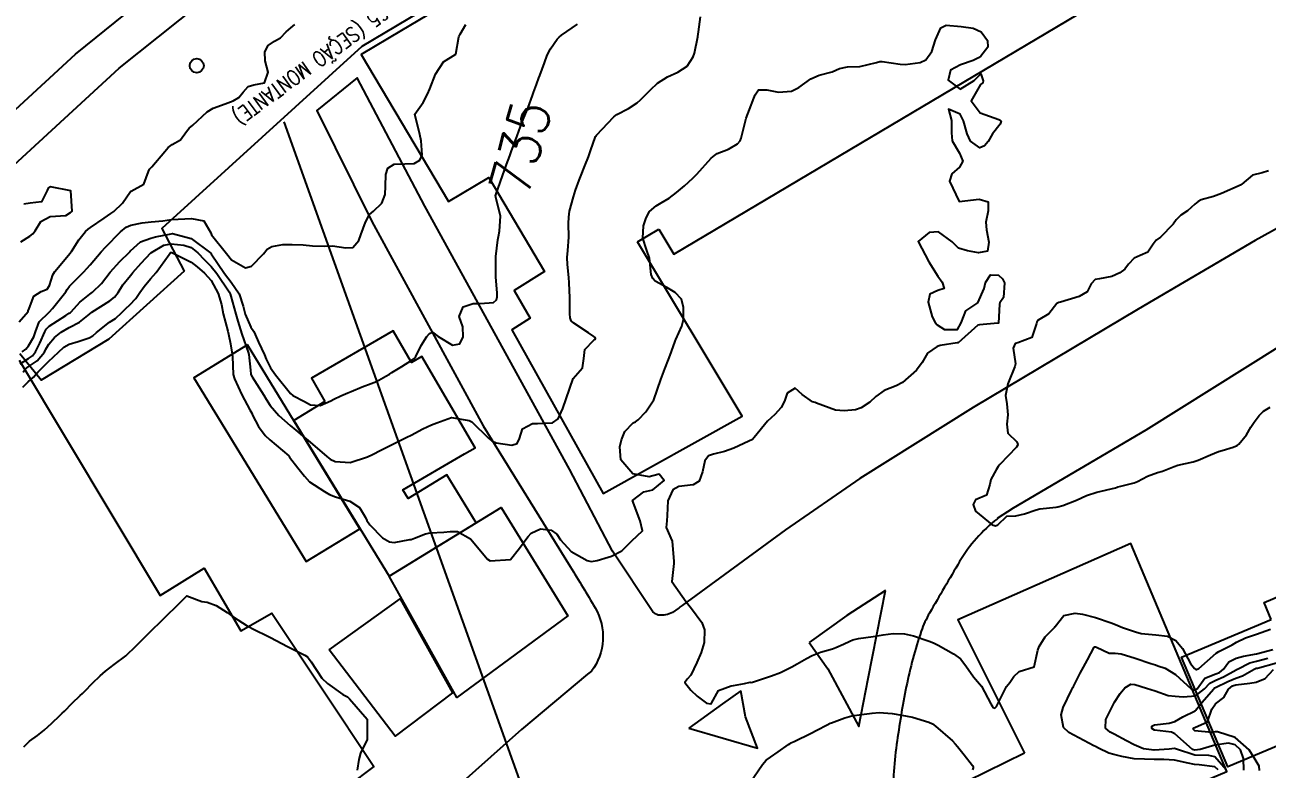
# Model space of a CAD drawing. Header units: metres. Extents: x 307586 to 320046, y 7427249 to 7434250.
# Drawn here: x 315589.4 to 315712.5, y 7432442 to 7432515.7 of the extents above; entities that cross this region are included whole.
import ezdxf
from ezdxf.enums import TextEntityAlignment as Align

# ---------------------------------------------------------------- set-up
doc = ezdxf.new("R2010")
doc.units = ezdxf.units.M
doc.header["$MEASUREMENT"] = 0
for name, color, linetype in [('Cotas', 45, 'Continuous'), ('Curvas de Nivel 1m', 11, 'Continuous'), ('Curvas de Nivel 5m', 15, 'Continuous'), ('Divisa', 42, 'FENCELINE2'), ('Edificações', 30, 'Continuous'), ('Linha Férrea', 20, 'Continuous'), ('Postes', 20, 'Continuous'), ('TEXTO', 45, 'Continuous'), ('Vias Primárias', 230, 'Continuous')]:
    doc.layers.add(name, color=color, linetype=linetype)
doc.styles.add('ROMANS', font='romans', dxfattribs={"height": 0.2})
doc.styles.add('Style-STANDARD', font='STANDARD.shx')
doc.linetypes.add('FENCELINE2', pattern='A,0.25,-0.1,[132,ltypeshp.shx,S=0.1,R=0,X=-0.1,Y=0],-0.1,1', length=1.45)

msp = doc.modelspace()

# ---------------------------------------------------------------- linework, layer by layer
at = {"layer": 'Curvas de Nivel 1m', "flags": 128}
for points, elevation in [([(315588.81, 7432486.3), (315589.68, 7432487.34), (315589.71, 7432487.4), (315589.78, 7432487.64), (315590.27, 7432488.86), (315590.99, 7432489.33), (315591.58, 7432489.54), (315591.8, 7432489.91), (315592.15, 7432490.98), (315592.33, 7432491.31), (315593.84, 7432493.12), (315593.92, 7432493.21), (315593.98, 7432493.29), (315594.7, 7432494.44), (315595.37, 7432495.27), (315595.64, 7432495.51), (315595.88, 7432495.67), (315597.24, 7432496.6), (315597.89, 7432497.06), (315598, 7432497.13), (315598.17, 7432497.24), (315599.05, 7432498.08), (315599.83, 7432499.22), (315599.87, 7432499.26), (315599.91, 7432499.28), (315601.17, 7432499.96), (315601.63, 7432501.2), (315601.72, 7432501.43), (315601.95, 7432501.69), (315603.22, 7432503.18), (315603.56, 7432503.58), (315603.97, 7432503.88), (315604.79, 7432504.35), (315605.37, 7432505.16), (315605.64, 7432505.51), (315606, 7432505.82), (315607.42, 7432507.13), (315608.02, 7432507.49), (315609.22, 7432507.91), (315610.02, 7432508.22), (315610.57, 7432508.55), (315610.99, 7432509.09), (315611.49, 7432509.63), (315612.04, 7432509.79), (315613.11, 7432510), (315613.47, 7432511.06), (315613.19, 7432512.18), (315613.13, 7432513.06), (315613.46, 7432513.69), (315614.1, 7432514.14), (315614.68, 7432514.47), (315615.25, 7432515.04), (315615.71, 7432515.44), (315616.12, 7432515.78)], 733), ([(315589.09, 7432483.35), (315589.46, 7432483.61), (315589.73, 7432483.93), (315590.26, 7432484.82), (315590.43, 7432485.33), (315590.8, 7432486.3), (315591.77, 7432487.28), (315591.82, 7432487.32), (315592.09, 7432487.63), (315593.42, 7432489.3), (315593.57, 7432489.51), (315593.8, 7432489.84), (315594.5, 7432490.59), (315595.21, 7432491.28), (315595.51, 7432491.59), (315595.83, 7432491.96), (315596.94, 7432493.25), (315597.37, 7432493.72), (315597.86, 7432494.22), (315598.35, 7432494.75), (315598.83, 7432495.23), (315599.41, 7432495.69), (315599.88, 7432495.89), (315600.98, 7432496.11), (315601.88, 7432496.22), (315603.04, 7432496.34), (315603.89, 7432496.46), (315604.55, 7432496.5), (315605.89, 7432496.56), (315607.09, 7432496.34), (315607.78, 7432495.12), (315607.87, 7432494.95), (315609.34, 7432493.1), (315609.84, 7432492.45), (315611.23, 7432491.68), (315611.83, 7432491.82), (315613, 7432493.06), (315613.39, 7432493.52), (315613.85, 7432493.79), (315614.92, 7432493.97), (315615.86, 7432493.99), (315616.93, 7432493.94), (315617.86, 7432493.85), (315619.04, 7432493.8), (315619.86, 7432493.85), (315621.16, 7432493.66), (315621.85, 7432493.69), (315622.45, 7432494.37), (315622.67, 7432494.95), (315623.12, 7432496.18), (315623.52, 7432496.94), (315623.9, 7432497.29), (315624.75, 7432498.07), (315625.06, 7432498.92), (315625.09, 7432499.75), (315625.13, 7432500.92), (315625.34, 7432501.53), (315625.95, 7432501.93), (315627.03, 7432501.97), (315627.95, 7432502), (315628.51, 7432502.32), (315628.74, 7432502.87), (315628.62, 7432504.24), (315628.49, 7432504.87), (315628.01, 7432506.88), (315628.83, 7432508.06), (315629.25, 7432508.87), (315629.49, 7432509.42), (315630.06, 7432510.86), (315630.86, 7432512.07), (315632.08, 7432512.84), (315632.38, 7432514.57), (315632.48, 7432514.83), (315633.07, 7432515.77)], 734), ([(315589.17, 7432479.85), (315589.69, 7432480.36), (315590.21, 7432480.82), (315590.66, 7432481.33), (315591.18, 7432481.85), (315591.71, 7432482.37), (315592.7, 7432483.31), (315593.24, 7432483.79), (315593.74, 7432484.11), (315594.64, 7432484.38), (315595.74, 7432484.73), (315596.09, 7432484.92), (315596.46, 7432485.26), (315597.76, 7432486.27), (315598.34, 7432486.66), (315598.97, 7432487.23), (315599.38, 7432487.62), (315599.78, 7432487.99), (315600.36, 7432488.64), (315600.75, 7432489.21), (315601.19, 7432489.82), (315601.81, 7432490.57), (315602.12, 7432490.89), (315602.36, 7432491.19), (315603.66, 7432492.99), (315603.81, 7432493.17), (315603.83, 7432493.18), (315603.92, 7432493.17), (315605.83, 7432492.24), (315606.45, 7432491.76), (315607.17, 7432491.13), (315607.81, 7432490.42), (315608.51, 7432489.11), (315608.85, 7432488.04), (315609.03, 7432487.11), (315609.47, 7432485.39), (315609.55, 7432485.1), (315609.74, 7432484.13), (315609.91, 7432483.1), (315609.93, 7432482.89), (315610.02, 7432481.1), (315610.13, 7432480.66), (315610.88, 7432479.09), (315611.66, 7432477.6), (315611.84, 7432477.26), (315611.92, 7432477.08), (315612.51, 7432475.93), (315613.18, 7432475.06), (315613.63, 7432474.63), (315615.51, 7432473.03), (315615.6, 7432472.92), (315616.42, 7432471.85), (315617.08, 7432471.01), (315617.57, 7432470.45), (315619.06, 7432469.49), (315619.56, 7432469.2), (315620.14, 7432468.97), (315621.55, 7432468.55), (315622.51, 7432467.91), (315623.11, 7432466.94), (315623.24, 7432466.64), (315623.53, 7432466.21), (315624.81, 7432464.92), (315625.51, 7432464.51), (315625.96, 7432464.45), (315627.51, 7432464.73), (315627.64, 7432464.75), (315627.98, 7432464.88), (315629.07, 7432465.31), (315629.52, 7432465.39), (315630.89, 7432465.47), (315631.52, 7432465.54), (315632.23, 7432465.54), (315633.51, 7432464.81), (315635.22, 7432462.79), (315635.48, 7432462.64), (315637.48, 7432462.76), (315638.36, 7432463.89), (315639.01, 7432464.75), (315639.22, 7432465.03), (315639.52, 7432465.36), (315640.45, 7432465.81), (315641.52, 7432465.68), (315642.08, 7432465.27), (315642.44, 7432464.71), (315643.5, 7432463.54), (315645.08, 7432462.67), (315645.48, 7432462.56), (315646.06, 7432462.66), (315647.15, 7432462.98), (315647.49, 7432463.08), (315648.52, 7432463.61), (315649.51, 7432464.62), (315650.55, 7432465.59), (315650.34, 7432466.61), (315649.56, 7432468.62), (315650.71, 7432469.47), (315651.57, 7432469.66), (315652.72, 7432470.58), (315652.2, 7432471.21), (315651.59, 7432471.07), (315651.23, 7432470.96), (315649.59, 7432471.24), (315648.41, 7432472.63), (315648.32, 7432473.93), (315648.47, 7432474.63), (315648.81, 7432475.46), (315649.65, 7432476.29), (315649.86, 7432476.41), (315650.14, 7432476.62), (315650.88, 7432477.39), (315651.68, 7432478.6), (315652.39, 7432480.59), (315652.78, 7432481.65), (315653.14, 7432482.58), (315653.3, 7432483.01), (315653.75, 7432484.3), (315653.82, 7432484.5), (315653.85, 7432484.57), (315654.45, 7432485.87), (315654.61, 7432486.56), (315654.64, 7432487.72), (315654.44, 7432488.56), (315653.81, 7432489.23), (315652.96, 7432489.73), (315651.82, 7432490.35), (315651.57, 7432490.6), (315651.42, 7432491.01), (315651.26, 7432492.61), (315650.97, 7432493.49), (315650.61, 7432494.61), (315650.66, 7432495.83), (315650.91, 7432496.61), (315651.27, 7432497.24), (315651.91, 7432497.8), (315652.41, 7432498.1), (315653.19, 7432498.58), (315653.93, 7432499.12), (315654.71, 7432499.79), (315655.54, 7432500.55), (315655.75, 7432500.75), (315655.95, 7432500.96), (315657.37, 7432502.53), (315657.68, 7432502.81), (315657.97, 7432502.98), (315659.07, 7432503.42), (315659.98, 7432503.97), (315660.24, 7432504.25), (315660.33, 7432504.5), (315660.66, 7432505.84), (315660.84, 7432506.49), (315661.15, 7432507.37), (315661.59, 7432508.48), (315661.73, 7432508.8), (315662.05, 7432509.29), (315662.88, 7432509.3), (315664.05, 7432509.07), (315665.32, 7432509.17), (315666.05, 7432509.53), (315667.25, 7432510.41), (315668.07, 7432510.75), (315669.36, 7432511.1), (315670.07, 7432511.42), (315670.87, 7432511.58), (315672.08, 7432511.61), (315673.76, 7432512.01), (315674.08, 7432512.11), (315674.3, 7432512.11), (315676.08, 7432511.85), (315676.57, 7432511.81), (315678.08, 7432512.01), (315678.62, 7432512.28), (315679.24, 7432513.12), (315679.6, 7432514.27), (315680.12, 7432515.44), (315680.66, 7432515.72), (315682.13, 7432515.57), (315683.32, 7432515.42), (315684.12, 7432515.04), (315684.73, 7432514.2), (315684.77, 7432513.54), (315684.09, 7432512.65), (315683.84, 7432512.46), (315683.31, 7432512.22), (315682.08, 7432511.79), (315681.08, 7432511.25), (315680.84, 7432510.25), (315682.05, 7432509.36), (315683.41, 7432510.22), (315684.07, 7432510.88), (315684.33, 7432510.21), (315684.27, 7432510), (315684.06, 7432509.83), (315683.11, 7432508.22), (315684.02, 7432507.01), (315685.86, 7432506.35), (315686.01, 7432506.31), (315686.11, 7432506.19), (315686.01, 7432505.89), (315685.25, 7432504.95), (315684.8, 7432504.2), (315684.44, 7432503.75), (315683.98, 7432503.56), (315683.07, 7432504.22), (315682.72, 7432504.94), (315682.35, 7432506.23), (315682.02, 7432506.88), (315680.89, 7432507.39), (315681.18, 7432506.25), (315681.19, 7432505.06), (315681.24, 7432504.25), (315681.97, 7432503.04), (315682.3, 7432502.24), (315681.96, 7432501.63), (315681.22, 7432500.98), (315680.99, 7432500.25), (315681.92, 7432498.24), (315683.93, 7432498.46), (315684.82, 7432498.2), (315684.8, 7432497.31), (315684.57, 7432496.2), (315684.65, 7432495.44), (315684.87, 7432494.2), (315684.73, 7432493.33), (315683.86, 7432493.14), (315682.75, 7432493.34), (315681.86, 7432493.61), (315681.24, 7432494.25), (315679.88, 7432495.23), (315678.98, 7432495.17), (315677.87, 7432494.28), (315678.92, 7432492.27), (315679.83, 7432490.84), (315680.24, 7432490.26), (315680.46, 7432489.61), (315679.81, 7432489.43), (315679.02, 7432489.05), (315678.87, 7432488.27), (315679.25, 7432486.8), (315679.56, 7432486.26), (315679.77, 7432486.03), (315680.47, 7432485.55), (315681.77, 7432485.57), (315682.12, 7432486.23), (315682.61, 7432487.41), (315683.8, 7432488.21), (315684.4, 7432489.62), (315684.56, 7432490.2), (315685.05, 7432490.98), (315685.83, 7432490.94), (315686.22, 7432490.57), (315686.44, 7432490.18), (315686.33, 7432488.71), (315685.98, 7432488.19), (315685.94, 7432488.05), (315685.83, 7432486.19), (315685.77, 7432486.17), (315683.96, 7432486.02), (315683.77, 7432485.97), (315681.84, 7432484.24), (315681.78, 7432484.22), (315681.75, 7432484.22), (315680.05, 7432483.96), (315679.75, 7432483.87), (315678.8, 7432483.21), (315678.27, 7432482.27), (315677.72, 7432481.52), (315676.31, 7432480.3), (315675.7, 7432479.98), (315674.5, 7432479.52), (315673.69, 7432478.92), (315673.07, 7432478.34), (315672.24, 7432477.79), (315671.67, 7432477.6), (315670.55, 7432477.5), (315669.67, 7432477.57), (315667.81, 7432478.27), (315667.68, 7432478.32), (315667.4, 7432478.4), (315666.37, 7432479.1), (315665.7, 7432479.74), (315664.9, 7432479.23), (315664.64, 7432478.44), (315664.3, 7432477.82), (315663.66, 7432477.12), (315663.32, 7432476.8), (315662.96, 7432476.46), (315661.64, 7432474.84), (315661.45, 7432474.67), (315661.1, 7432474.49), (315660.09, 7432474.03), (315659.62, 7432473.81), (315658.68, 7432473.45), (315657.61, 7432473.21), (315657.11, 7432473.03), (315656.73, 7432472.53), (315656.52, 7432471.46), (315656.16, 7432470.54), (315655.58, 7432470.17), (315654.15, 7432469.99), (315653.57, 7432469.67), (315653.08, 7432468.58), (315653.01, 7432467.11), (315652.97, 7432466.58), (315652.89, 7432465.94), (315653.51, 7432464.57), (315653.68, 7432462.57), (315653.68, 7432462.36), (315653.46, 7432460.57), (315654.89, 7432458.56), (315655.43, 7432457.92), (315656.45, 7432456.53), (315656.69, 7432455.81), (315656.66, 7432454.53), (315656.38, 7432453.54), (315655.94, 7432452.54), (315655.35, 7432451.31), (315655, 7432450.9), (315654.74, 7432450.56), (315655.34, 7432449.82), (315655.99, 7432449.21), (315656.91, 7432448.53), (315657.32, 7432448.45), (315657.37, 7432448.47), (315657.41, 7432448.52), (315658.08, 7432449.77), (315659.34, 7432450.23), (315659.57, 7432450.27), (315660.67, 7432450.49), (315661.23, 7432450.6), (315661.34, 7432450.59), (315661.47, 7432450.6), (315663.35, 7432451.23), (315664.23, 7432451.57), (315665.36, 7432452.13), (315665.9, 7432452.42), (315666.82, 7432452.96), (315667.38, 7432453.24), (315668.2, 7432453.57), (315669.39, 7432453.92), (315669.72, 7432454.04), (315670.48, 7432454.37), (315671.1, 7432454.66), (315671.4, 7432454.79), (315671.97, 7432454.92), (315673.4, 7432455.14), (315674.41, 7432455.31), (315675.4, 7432455.43), (315676.51, 7432455.4), (315677.4, 7432455.2), (315678.98, 7432454.68), (315679.4, 7432454.51), (315679.84, 7432454.26), (315681.38, 7432453.41), (315682.08, 7432452.93), (315682.61, 7432452.22), (315683.36, 7432451.13), (315684.15, 7432450.2), (315685.06, 7432448.46), (315685.23, 7432448.19), (315685.32, 7432448.09), (315685.48, 7432448.03), (315685.63, 7432448.19), (315685.93, 7432448.78), (315686.64, 7432450.17), (315686.95, 7432450.57), (315687.36, 7432451.16), (315687.87, 7432451.65), (315689.37, 7432452.14), (315689.74, 7432453.78), (315689.86, 7432454.14), (315690.45, 7432455.09), (315691.41, 7432456.05), (315691.46, 7432456.12), (315692.32, 7432457.21), (315693.43, 7432457.44), (315694.17, 7432457.34), (315695.43, 7432457.03), (315696.98, 7432456.48), (315697.42, 7432456.31), (315698.12, 7432456.03), (315699.41, 7432455.58), (315699.98, 7432455.44), (315701.41, 7432455.29), (315702.57, 7432455.15), (315703.4, 7432454.72), (315704.06, 7432453.96), (315704.87, 7432452.46), (315705.25, 7432451.95), (315705.37, 7432451.86), (315705.45, 7432451.87), (315705.67, 7432451.95), (315707.39, 7432453.49), (315707.65, 7432453.65), (315708.19, 7432453.91), (315708.99, 7432454.32), (315709.4, 7432454.57), (315710.31, 7432454.99), (315711.41, 7432455.38), (315712.77, 7432455.86)], 737), ([(315589.21, 7432481.34), (315589.41, 7432481.64), (315589.71, 7432481.84), (315590.6, 7432482.44), (315591.3, 7432483.32), (315591.45, 7432483.6), (315591.73, 7432484.09), (315592.31, 7432484.75), (315592.95, 7432485.3), (315593.76, 7432485.77), (315594.77, 7432486.27), (315595.77, 7432487.07), (315596.01, 7432487.27), (315597.78, 7432488.4), (315598.26, 7432488.76), (315598.62, 7432489.23), (315599.07, 7432489.97), (315599.82, 7432490.92), (315599.96, 7432491.08), (315600.07, 7432491.22), (315600.9, 7432492.14), (315601.84, 7432493.15), (315601.9, 7432493.2), (315603.12, 7432493.91), (315603.86, 7432494.04), (315605.11, 7432493.91), (315605.85, 7432493.67), (315606.51, 7432493.14), (315607.16, 7432492.45), (315607.83, 7432491.79), (315608.38, 7432491.11), (315609.6, 7432489.29), (315609.72, 7432489.1), (315609.79, 7432488.86), (315610.27, 7432487.09), (315610.47, 7432486.38), (315610.87, 7432485.09), (315611.49, 7432483.31), (315611.55, 7432483.08), (315611.71, 7432481.53), (315611.76, 7432481.13), (315611.77, 7432481.08), (315611.9, 7432480.88), (315613.03, 7432479.06), (315613.26, 7432478.65), (315613.66, 7432478.01), (315614.53, 7432477.04), (315615.64, 7432476.04), (315616.2, 7432475.58), (315616.87, 7432475.01), (315617.62, 7432474.39), (315619.27, 7432472.98), (315619.6, 7432472.72), (315620.12, 7432472.46), (315621.6, 7432472.39), (315623.31, 7432472.93), (315623.51, 7432473.03), (315623.61, 7432473.08), (315624.83, 7432473.7), (315625.62, 7432474.1), (315626.16, 7432474.37), (315627.2, 7432474.89), (315627.64, 7432475.1), (315628.79, 7432475.72), (315629.65, 7432476.12), (315630.19, 7432476.32), (315631.65, 7432476.84), (315633.38, 7432476.55), (315633.65, 7432476.4), (315635.29, 7432474.79), (315635.63, 7432474.52), (315636.07, 7432474.34), (315637.62, 7432474.08), (315638.13, 7432474.25), (315638.39, 7432474.75), (315638.68, 7432475.71), (315639.65, 7432476.23), (315640.15, 7432476.23), (315641.65, 7432476.31), (315642.2, 7432476.71), (315642.66, 7432477.72), (315643, 7432478.7), (315643.7, 7432480.69), (315644.62, 7432481.77), (315644.76, 7432482.68), (315644.84, 7432483.57), (315645.75, 7432484.5), (315645.85, 7432484.57), (315645.91, 7432484.67), (315645.86, 7432484.77), (315645.75, 7432484.85), (315645.22, 7432485.21), (315643.77, 7432486.18), (315643.51, 7432486.43), (315643.4, 7432486.7), (315643.37, 7432487.1), (315643.37, 7432488.7), (315643.31, 7432490.19), (315643.27, 7432490.7), (315643.13, 7432491.99), (315643.09, 7432492.7), (315643.15, 7432493.4), (315643.25, 7432494.7), (315643.24, 7432496.05), (315643.25, 7432496.7), (315643.33, 7432497.27), (315643.71, 7432498.69), (315643.93, 7432499.35), (315644.29, 7432500.34), (315644.42, 7432500.69), (315644.86, 7432501.78), (315645.2, 7432502.68), (315645.4, 7432503.25), (315645.91, 7432504.67), (315645.94, 7432504.73), (315645.99, 7432504.82), (315647.72, 7432506.64), (315647.88, 7432506.77), (315648.02, 7432506.85), (315649.18, 7432507.47), (315650.03, 7432508.02), (315650.36, 7432508.3), (315650.67, 7432508.61), (315651.34, 7432509.32), (315652.06, 7432509.97), (315653.05, 7432510.59), (315654.07, 7432511.04), (315654.98, 7432511.65), (315655.58, 7432512.56), (315655.71, 7432512.93), (315656.05, 7432514.55), (315656.06, 7432514.6), (315656.12, 7432515.04), (315656.32, 7432516.55)], 736), ([(315712.57, 7432501.27), (315711.96, 7432501.08), (315710.99, 7432500.86), (315709.94, 7432499.95), (315709.92, 7432499.92), (315709.89, 7432499.9), (315707.93, 7432499.02), (315707.12, 7432498.75), (315705.93, 7432498.39), (315705.63, 7432498.25), (315705.29, 7432497.96), (315704.57, 7432497.31), (315703.91, 7432496.87), (315703.45, 7432496.43), (315703.15, 7432495.98), (315701.88, 7432494.71), (315701.47, 7432494.42), (315701.17, 7432494.01), (315700.64, 7432493.23), (315699.86, 7432492.89), (315699.27, 7432492.62), (315698.71, 7432492.03), (315698.36, 7432491.52), (315697.84, 7432491.16), (315697.07, 7432490.82), (315695.83, 7432490.59), (315695.41, 7432490.5), (315695.02, 7432490.08), (315694.62, 7432489.28), (315693.81, 7432488.84), (315691.97, 7432488.28), (315691.8, 7432488.22), (315691.73, 7432488.19), (315691.6, 7432488.12), (315690.81, 7432487.11), (315689.78, 7432486.47), (315689.63, 7432486.29), (315689.6, 7432486.14), (315689.15, 7432484.75), (315687.75, 7432484.22), (315687.48, 7432484.16), (315687.29, 7432483.71), (315687.52, 7432482.16), (315687.46, 7432481.89), (315686.75, 7432480.17), (315686.54, 7432479.02), (315686.65, 7432478.18), (315686.75, 7432477.09), (315686.65, 7432476.17), (315686.77, 7432475.29), (315687.64, 7432474.41), (315687.75, 7432474.16), (315687.73, 7432474.06), (315687.63, 7432473.91), (315685.97, 7432472.18), (315685.81, 7432471.98), (315685.6, 7432471.65), (315685.08, 7432470.7), (315684.98, 7432470.2), (315684.64, 7432469.13), (315683.57, 7432468.67), (315683.34, 7432468.21), (315683.55, 7432467.56), (315685.22, 7432466.19), (315685.53, 7432466.09), (315685.78, 7432466.19), (315686.66, 7432467.06), (315687.55, 7432467.1), (315688.41, 7432467.29), (315689.56, 7432467.7), (315689.93, 7432467.77), (315691.56, 7432467.95), (315691.7, 7432467.98), (315692.22, 7432468.11), (315693.57, 7432468.63), (315694.56, 7432469.09), (315695.58, 7432469.45), (315697.42, 7432469.88), (315697.58, 7432469.93), (315697.66, 7432469.96), (315697.97, 7432470.04), (315699.26, 7432470.35), (315699.59, 7432470.49), (315700.59, 7432471.02), (315701.6, 7432471.39), (315702.07, 7432471.53), (315703.24, 7432471.98), (315703.61, 7432472.1), (315705.13, 7432472.45), (315705.62, 7432472.6), (315706.83, 7432473.14), (315707.63, 7432473.45), (315707.99, 7432473.55), (315709.08, 7432473.91), (315709.47, 7432474.07), (315709.64, 7432474.18), (315710.42, 7432475.12), (315710.84, 7432475.89), (315711.17, 7432476.38), (315711.67, 7432477.04), (315712.09, 7432477.47), (315712.74, 7432477.86)], 736), ([(315588.96, 7432494.24), (315589.86, 7432494.79), (315590.16, 7432495.05), (315590.38, 7432495.33), (315590.96, 7432496.25), (315591.89, 7432496.74), (315593.44, 7432496.85), (315593.89, 7432497.14), (315593.98, 7432497.2), (315594.05, 7432497.29), (315593.91, 7432499.29), (315591.92, 7432499.68), (315591.69, 7432499.55), (315591.59, 7432499.32), (315591.02, 7432498.21), (315589.9, 7432498.08), (315589.25, 7432497.99)], 732), ([(315589.26, 7432444.21), (315589.84, 7432444.76), (315590.61, 7432445.32), (315591.28, 7432445.86), (315592.04, 7432446.55), (315592.83, 7432447.29), (315593.07, 7432447.52), (315593.3, 7432447.75), (315594.06, 7432448.53), (315594.85, 7432449.27), (315595.09, 7432449.5), (315595.32, 7432449.73), (315596.08, 7432450.51), (315596.84, 7432451.25), (315597.35, 7432451.7), (315598.21, 7432452.37), (315599.36, 7432453.22), (315600.38, 7432454.21), (315601.39, 7432455.19), (315603.41, 7432457.17), (315604.42, 7432458.16), (315605.43, 7432459.15), (315606.91, 7432458.61), (315607.43, 7432458.53), (315608.33, 7432458.21), (315609.42, 7432457.51), (315610.01, 7432457.09), (315611.4, 7432456.19), (315612.14, 7432455.81), (315613.39, 7432455.21), (315613.69, 7432455.05), (315615.38, 7432454.14), (315617.1, 7432453.27), (315617.36, 7432453.11), (315617.48, 7432453), (315617.72, 7432452.63), (315618.8, 7432450.99), (315619.34, 7432450.49), (315620.88, 7432449.4), (315621.32, 7432449.15), (315621.43, 7432449.07), (315621.52, 7432448.96), (315623.29, 7432446.93), (315623.27, 7432444.93), (315622.63, 7432443.56), (315622.46, 7432442.94), (315622.28, 7432441.89)], 738), ([(315707.6, 7432441.92), (315707.26, 7432442.21), (315705.71, 7432442.4), (315705.26, 7432442.45), (315704.63, 7432442.59), (315703.26, 7432442.87), (315702.22, 7432442.94), (315701.26, 7432442.96), (315700.3, 7432442.97), (315699.26, 7432443.01), (315698.05, 7432443.25), (315697.27, 7432443.44), (315696.78, 7432443.56), (315695.73, 7432444.06), (315695.43, 7432444.23), (315695.28, 7432444.31), (315694.78, 7432444.57), (315693.29, 7432445.37), (315692.81, 7432445.62), (315692.27, 7432446.11), (315692.05, 7432447.37), (315692.25, 7432448.11), (315693.05, 7432449.8), (315693.2, 7432450.09), (315693.25, 7432450.19), (315693.35, 7432450.38), (315693.94, 7432451.5), (315694.25, 7432452.08), (315694.64, 7432452.82), (315695.3, 7432454.07), (315695.34, 7432454.12), (315695.39, 7432454.12), (315695.44, 7432454.11), (315695.55, 7432454.07), (315696.81, 7432453.47), (315697.39, 7432453.48), (315697.99, 7432453.43), (315699.38, 7432452.97), (315700.92, 7432452.46), (315701.38, 7432452.31), (315701.61, 7432452.23), (315702.34, 7432451.99), (315703.36, 7432451.38), (315704.91, 7432449.95), (315705.34, 7432449.82), (315705.51, 7432449.95), (315706.28, 7432451.01), (315707.37, 7432451.44), (315707.72, 7432451.57), (315708.12, 7432451.91), (315708.67, 7432452.62), (315709.38, 7432452.99), (315710.11, 7432453.17), (315711.39, 7432453.42), (315713.03, 7432453.86)], 738), ([(315708.38, 7432441.91), (315707.27, 7432443.2), (315706.67, 7432443.33), (315705.27, 7432443.36), (315703.46, 7432443.97), (315703.27, 7432444.04), (315702.74, 7432443.98), (315701.27, 7432443.86), (315700.2, 7432444.01), (315699.28, 7432444.39), (315698.52, 7432444.79), (315697.29, 7432445.44), (315696.89, 7432445.65), (315696.42, 7432446.05), (315696.46, 7432446.9), (315697.03, 7432448.04), (315697.33, 7432448.61), (315697.88, 7432449.49), (315698.34, 7432450.03), (315698.95, 7432450.42), (315699.35, 7432450.38), (315700.51, 7432450.01), (315701.34, 7432449.74), (315702.65, 7432449.3), (315703.34, 7432449.21), (315704.13, 7432449.16), (315705.34, 7432449.25), (315706.24, 7432449.94), (315706.76, 7432450.52), (315707.36, 7432450.81), (315708.14, 7432451.13), (315709.37, 7432451.82), (315709.42, 7432451.85), (315709.51, 7432451.9), (315710.74, 7432452.52), (315711.38, 7432452.7), (315712.52, 7432453)], 739), ([(315711.69, 7432441.87), (315711.67, 7432442.29), (315711.26, 7432442.93), (315710.66, 7432443.89), (315709.28, 7432445.11), (315707.52, 7432445.69), (315707.29, 7432445.67), (315706.98, 7432445.62), (315705.29, 7432445.8), (315705.13, 7432445.95), (315705.18, 7432446.07), (315705.3, 7432446.11), (315706.55, 7432446.68), (315706.98, 7432447.93), (315707.33, 7432448.46), (315708.16, 7432449.09), (315708.62, 7432449.91), (315709.01, 7432450.24), (315709.35, 7432450.34), (315710.73, 7432450.51), (315711.35, 7432450.62), (315712.26, 7432450.96), (315713.07, 7432451.85)], 741), ([(315661.22, 7432440.65), (315662.44, 7432442.46), (315662.83, 7432442.87), (315663.25, 7432443.17), (315664, 7432443.71), (315665.03, 7432444.43), (315665.18, 7432444.53), (315665.27, 7432444.58), (315665.58, 7432444.73), (315667.28, 7432445.56), (315667.84, 7432445.84), (315668.86, 7432446.38), (315669.15, 7432446.53), (315669.3, 7432446.59), (315670.6, 7432447.08), (315671.31, 7432447.27), (315672.26, 7432447.4), (315673.31, 7432447.55), (315674.02, 7432447.61), (315675.31, 7432447.5), (315676.25, 7432447.35), (315677.31, 7432447.14), (315678.92, 7432446.64), (315679.3, 7432446.47), (315679.59, 7432446.26), (315681.28, 7432444.8), (315681.55, 7432444.51), (315681.76, 7432444.23), (315682.43, 7432443.39), (315683.25, 7432442.35), (315683.34, 7432442.21), (315683.34, 7432442.12), (315683.25, 7432441.92)], 738)]:
    msp.add_lwpolyline(points, dxfattribs=dict(at, elevation=elevation))
at = {"layer": 'Curvas de Nivel 5m', "flags": 128}
for points, elevation in [([(315588.91, 7432482.15), (315589.72, 7432482.68), (315590.11, 7432482.94), (315590.41, 7432483.33), (315590.85, 7432484.21), (315591.34, 7432485.32), (315591.48, 7432485.6), (315591.76, 7432485.88), (315593.41, 7432486.93), (315593.77, 7432487.16), (315593.86, 7432487.21), (315593.94, 7432487.29), (315594.8, 7432488.26), (315595.79, 7432489.06), (315596.08, 7432489.27), (315596.95, 7432490.11), (315597.82, 7432491.24), (315598.77, 7432492.3), (315599.73, 7432493.22), (315599.79, 7432493.28), (315599.84, 7432493.35), (315600.84, 7432494.23), (315601.86, 7432494.62), (315602.32, 7432494.74), (315603.87, 7432495.05), (315603.98, 7432495.06), (315605.86, 7432494.56), (315607.79, 7432493.12), (315607.82, 7432493.09), (315607.84, 7432493.06), (315609.16, 7432491.11), (315609.81, 7432490.24), (315610.61, 7432489.09), (315611.01, 7432487.86), (315611.2, 7432487.09), (315611.76, 7432485.79), (315612.04, 7432485.36), (315612.17, 7432485.07), (315612.51, 7432484.3), (315613.1, 7432483.06), (315613.29, 7432482.62), (315613.71, 7432481.77), (315614.2, 7432481.05), (315615.68, 7432479.22), (315615.92, 7432479.03), (315617.08, 7432478.42), (315617.66, 7432478.09), (315618.62, 7432478.03), (315619.67, 7432478.5), (315619.99, 7432478.66), (315620.66, 7432478.97), (315621.37, 7432479.27), (315621.68, 7432479.41), (315622.77, 7432479.86), (315623.69, 7432480.19), (315624.21, 7432480.41), (315625.12, 7432480.92), (315625.48, 7432481.14), (315625.71, 7432481.28), (315626.71, 7432481.9), (315627.72, 7432482.51), (315627.93, 7432482.67), (315628.1, 7432482.88), (315628.63, 7432483.98), (315629.2, 7432484.87), (315629.45, 7432485.16), (315629.76, 7432485.28), (315630.33, 7432484.85), (315631.74, 7432483.99), (315632.45, 7432484.12), (315632.79, 7432484.82), (315632.76, 7432485.82), (315632.4, 7432486.83), (315632.8, 7432487.81), (315633.79, 7432488.12), (315634.47, 7432488.12), (315635.79, 7432488.23), (315636.1, 7432488.49), (315636.17, 7432488.78), (315636.17, 7432489.14), (315636.03, 7432490.79), (315636.02, 7432490.98), (315636.02, 7432492.79), (315636.22, 7432494.43), (315636.29, 7432494.78), (315636.39, 7432495.29), (315636.48, 7432496.78), (315636.03, 7432498.68), (315636.01, 7432498.79), (315636.03, 7432498.9), (315636.68, 7432500.78), (315637.08, 7432501.9), (315637.41, 7432502.77), (315637.56, 7432503.17), (315637.99, 7432504.32), (315638.1, 7432504.65), (315638.15, 7432504.76), (315638.64, 7432506.12), (315638.89, 7432506.75), (315639.22, 7432507.56), (315639.66, 7432508.74), (315639.76, 7432509.03), (315640.05, 7432509.85), (315640.29, 7432510.51), (315640.38, 7432510.74), (315640.84, 7432511.97), (315641.13, 7432512.73), (315641.45, 7432513.37), (315642.11, 7432514.31), (315642.3, 7432514.52), (315642.53, 7432514.71), (315644.12, 7432515.8)], 735), ([(315710.13, 7432441.89), (315710.1, 7432443.05), (315709.8, 7432443.89), (315709.28, 7432444.39), (315708.62, 7432444.56), (315707.28, 7432444.38), (315705.8, 7432443.94), (315705.27, 7432443.88), (315705.04, 7432443.95), (315703.29, 7432445.48), (315702.96, 7432445.64), (315701.29, 7432445.84), (315701.01, 7432446), (315701.04, 7432446.26), (315701.3, 7432446.39), (315702.73, 7432446.55), (315703.3, 7432446.7), (315704.11, 7432447.17), (315705.32, 7432447.78), (315705.43, 7432447.84), (315705.49, 7432447.95), (315706.02, 7432448.63), (315707.13, 7432449.92), (315707.24, 7432450.03), (315707.35, 7432450.09), (315708.57, 7432450.69), (315709.36, 7432451.01), (315710.02, 7432451.24), (315711.17, 7432451.88), (315711.3, 7432451.95), (315711.37, 7432451.98), (315711.51, 7432452.01), (315713.38, 7432452.53)], 740)]:
    msp.add_lwpolyline(points, dxfattribs=dict(at, elevation=elevation))
at = {"layer": 'Divisa'}
msp.add_lwpolyline([(315866.76, 7432622.3), (315828.87, 7432612.84), (315804.72, 7432606.91, 0.059985), (315782.72, 7432600.03), (315757.31, 7432588.59), (315722, 7432569.15), (315723.04, 7432567.39), (315679.93, 7432541.85), (315657.74, 7432529.15), (315655.54, 7432533.13), (315622.75, 7432513.61), (315602.94, 7432495.57), (315605.14, 7432491.35), (315597.67, 7432484.6), (315590.98, 7432480.54), (315588.86, 7432483.14)], format="xyb", dxfattribs=at)
at = {"layer": 'Edificações'}
for points in [[(315652.18, 7432495.49), (315653.65, 7432493.02), (315740.87, 7432544.83), (315728.41, 7432566.3), (315658.99, 7432525.05), (315654.9, 7432531.93), (315626.68, 7432515.17), (315622.69, 7432512.8), (315631.34, 7432498.24), (315635.33, 7432500.61), (315640.86, 7432491.29), (315637.86, 7432489.42), (315639.42, 7432486.67), (315637.63, 7432485.53), (315646.66, 7432469.3), (315660.45, 7432476.97), (315650.07, 7432494.23)], [(315650.07, 7432494.23), (315652.18, 7432495.49)], [(315619.09, 7432478.42), (315616.02, 7432476.53), (315625.47, 7432461.12), (315630.25, 7432464.06), (315634.08, 7432466.41), (315631.17, 7432471.16), (315627.34, 7432468.81), (315626.81, 7432469.67), (315632.94, 7432473.23), (315633.97, 7432473.83), (315628.71, 7432482.88), (315627.69, 7432482.29), (315625.86, 7432485.43), (315617.75, 7432480.73), (315619.09, 7432478.42)], [(315588.81, 7432482.52), (315602.78, 7432459.2), (315607.12, 7432461.92), (315610.76, 7432455.7), (315613.85, 7432457.45), (315623.94, 7432442.25), (315616.3, 7432436.5), (315615.39, 7432437.55), (315591.84, 7432419.76), (315590.09, 7432422.41), (315582.11, 7432417.1)], [(315712.85, 7432456.82), (315712.14, 7432458.49), (315717.93, 7432460.93), (315718.64, 7432459.26), (315723.22, 7432448.4), (315708.55, 7432442.21), (315703.96, 7432453.07), (315712.85, 7432456.82)]]:
    msp.add_lwpolyline(points, dxfattribs=at)
for points in [[(315611.44, 7432484.03), (315606.1, 7432480.77), (315617.24, 7432462.55), (315622.57, 7432465.81)], [(315625.47, 7432461.12), (315636.55, 7432467.92), (315643.15, 7432457.17), (315632.17, 7432449.1)], [(315688.41, 7432443.56), (315677.13, 7432438.03), (315680.29, 7432430.55), (315692.65, 7432435.07), (315708.47, 7432441.75), (315698.94, 7432464.34), (315681.81, 7432456.78)], [(315619.53, 7432453.82), (315626.54, 7432458.85), (315631.72, 7432449.56), (315626.05, 7432445.25)]]:
    msp.add_lwpolyline(points, close=True, dxfattribs=at)
at = {"layer": 'Linha Férrea'}
for points in [[(315421.95, 7432343.07), (315467.8, 7432388.2), (315502.14, 7432422.91), (315535.95, 7432457.26), (315544.9, 7432465.81), (315565.89, 7432486.59), (315594.39, 7432512.84), (315621.2, 7432534.51), (315645.92, 7432551.55), (315659.21, 7432560.36), (315685.42, 7432575.29), (315712.11, 7432588.19), (315745.52, 7432601.94), (315777.38, 7432612.57), (315801.57, 7432619.37), (315838.47, 7432629.12)], [(315429.06, 7432344.26), (315465.17, 7432380.68), (315499.49, 7432414.35), (315531.19, 7432446.71), (315544.9, 7432460.88), (315580.76, 7432494.93), (315598.7, 7432511.46), (315618.54, 7432527.26), (315638.09, 7432541.57), (315656.68, 7432553.81), (315675.72, 7432565.03), (315694.22, 7432574.9), (315714.29, 7432584.2), (315729.5, 7432591.31), (315746.23, 7432597.64), (315762.77, 7432603.48), (315785.62, 7432610.48), (315800.46, 7432614.54), (315823.76, 7432620.73)]]:
    msp.add_lwpolyline(points, dxfattribs=at)
at = {"layer": 'Postes'}
msp.add_circle((315606.39, 7432511.7), 0.694, dxfattribs=at)
at = {"layer": 'TEXTO'}
msp.add_line((315644.33, 7432424.29), (315615.07, 7432506.15), dxfattribs=at)
at = {"layer": 'Vias Primárias'}
for points in [[(315895.38, 7432587.9), (315883.78, 7432583.05), (315875.42, 7432579.51), (315866.46, 7432575.3), (315862.69, 7432573.57), (315855.46, 7432569.5), (315846.68, 7432564.3), (315830.49, 7432554.74), (315816.29, 7432546.29), (315804.73, 7432539.5), (315790.18, 7432530.93), (315781.74, 7432525.94), (315774.43, 7432521.62), (315763.47, 7432515.26), (315744.56, 7432504.48, 0.149599), (315742.47, 7432502.26, -0.151491), (315740.08, 7432499.74), (315720.31, 7432488.02), (315700.42, 7432475.57), (315687.3, 7432467.86), (315685.71, 7432466.83)], [(315895.38, 7432587.9), (315883.78, 7432583.05), (315875.42, 7432579.51), (315866.46, 7432575.3), (315862.69, 7432573.57), (315855.46, 7432569.5), (315846.68, 7432564.3), (315830.49, 7432554.74), (315816.29, 7432546.29), (315804.73, 7432539.5), (315790.18, 7432530.93), (315781.74, 7432525.94), (315774.43, 7432521.62), (315763.47, 7432515.26), (315744.56, 7432504.48, 0.149599), (315742.47, 7432502.26, -0.151491), (315740.08, 7432499.74), (315720.31, 7432488.02), (315700.42, 7432475.57), (315687.3, 7432467.86), (315685.71, 7432466.83)], [(315653.52, 7432457.52, -0.008877), (315653.52, 7432457.52, -0.175716), (315652.13, 7432457.26, -0.173922), (315651.59, 7432457.58), (315647.6, 7432463.59), (315643.34, 7432471.7), (315628.98, 7432497.79), (315622.28, 7432510.51), (315618.29, 7432507.25), (315623.76, 7432496.25), (315634.78, 7432476.02), (315643.4, 7432462.06, -0.005544), (315645.87, 7432457.97, -0.302541), (315645.5, 7432451.69), (315645.5, 7432451.69)], [(315653.52, 7432457.52, -0.008877), (315653.52, 7432457.52, -0.175716), (315652.13, 7432457.26, -0.173922), (315651.59, 7432457.58), (315647.6, 7432463.59), (315643.34, 7432471.7), (315628.98, 7432497.79), (315622.28, 7432510.51), (315618.29, 7432507.25), (315623.76, 7432496.25), (315634.78, 7432476.02), (315643.4, 7432462.06, -0.005544), (315645.87, 7432457.97, -0.302541), (315645.5, 7432451.69), (315645.5, 7432451.69)], [(315720.54, 7432499.5), (315711.25, 7432494.36), (315699.68, 7432487.57), (315683.32, 7432477.83), (315672.1, 7432470.79), (315664.72, 7432465.7), (315654.48, 7432458.2, -0.010749), (315654.09, 7432457.92), (315653.52, 7432457.52)], [(315720.54, 7432499.5), (315711.25, 7432494.36), (315699.68, 7432487.57), (315683.32, 7432477.83), (315672.1, 7432470.79), (315664.72, 7432465.7), (315654.48, 7432458.2, -0.010749), (315654.09, 7432457.92), (315653.52, 7432457.52)], [(315685.73, 7432466.8, 0.095773), (315681.98, 7432462.55, 0.002215), (315679, 7432457.46, 0.048301), (315678.18, 7432455.65, 0.033377), (315676.7, 7432450.16, 0.015636), (315675.74, 7432444.42, 0.035509), (315675.35, 7432438.37, 0.082309), (315676.64, 7432430.94), (315680.62, 7432421.47), (315685.26, 7432410.03), (315689.9, 7432397.93), (315691.65, 7432394.11, 0.10449), (315693.76, 7432391.26, 0.085044), (315701, 7432386.77, 0.124982), (315707, 7432385.95, 0.067021), (315717.29, 7432388.53, 0.064583)], [(315685.73, 7432466.8, 0.095773), (315681.98, 7432462.55, 0.002215), (315679, 7432457.46, 0.048301), (315678.18, 7432455.65, 0.033377), (315676.7, 7432450.16, 0.015636), (315675.74, 7432444.42, 0.035509), (315675.35, 7432438.37, 0.082309), (315676.64, 7432430.94), (315680.62, 7432421.47), (315685.26, 7432410.03), (315689.9, 7432397.93), (315691.65, 7432394.11, 0.10449), (315693.76, 7432391.26, 0.085044), (315701, 7432386.77, 0.124982), (315707, 7432385.95, 0.067021), (315717.29, 7432388.53, 0.064583)]]:
    msp.add_lwpolyline(points, format="xyb", dxfattribs=at)
for points in [[(315667.08, 7432454.55), (315668.92, 7432451.93), (315672, 7432446.22), (315672.92, 7432450.96), (315674.63, 7432459.68)], [(315674.63, 7432459.68), (315670.81, 7432457.21), (315667.08, 7432454.55)], [(315674.63, 7432459.68), (315670.81, 7432457.21), (315667.08, 7432454.55)], [(315667.08, 7432454.55), (315668.92, 7432451.93), (315672, 7432446.22), (315672.92, 7432450.96), (315674.63, 7432459.68)], [(315645.5, 7432451.69), (315645.11, 7432451.41), (315638.58, 7432445.93), (315626.73, 7432435.35), (315614.4, 7432426.54), (315600.81, 7432416.31), (315582.36, 7432402.62), (315567.94, 7432391.71), (315549.89, 7432378.16), (315544.1, 7432373.98)], [(315645.5, 7432451.69), (315645.11, 7432451.41), (315638.58, 7432445.93), (315626.73, 7432435.35), (315614.4, 7432426.54), (315600.81, 7432416.31), (315582.36, 7432402.62), (315567.94, 7432391.71), (315549.89, 7432378.16), (315544.1, 7432373.98)], [(315655.16, 7432446.06), (315661.96, 7432444.08), (315660.77, 7432447.18), (315660.31, 7432449.74)], [(315660.31, 7432449.74), (315658.5, 7432448.46), (315655.16, 7432446.06)], [(315660.31, 7432449.74), (315658.5, 7432448.46), (315655.16, 7432446.06)], [(315655.16, 7432446.06), (315661.96, 7432444.08), (315660.77, 7432447.18), (315660.31, 7432449.74)]]:
    msp.add_lwpolyline(points, dxfattribs=at)

# ---------------------------------------------------------------- texts
at = {"layer": 'Cotas', "style": 'Style-STANDARD'}
msp.add_text('735', height=4, rotation=74.8442, dxfattribs=at).set_placement((315638.48, 7432503.57, 735), align=Align.MIDDLE_CENTER)
at = {"layer": 'TEXTO', "style": 'ROMANS', "width": 0.8}
msp.add_text('FUNDO=730,465 (SEÇÃO MONTANTE)', height=1.5, rotation=216.0073, dxfattribs=at).set_placement((315633.93, 7432524.49))

doc.saveas('drawing.dxf')
